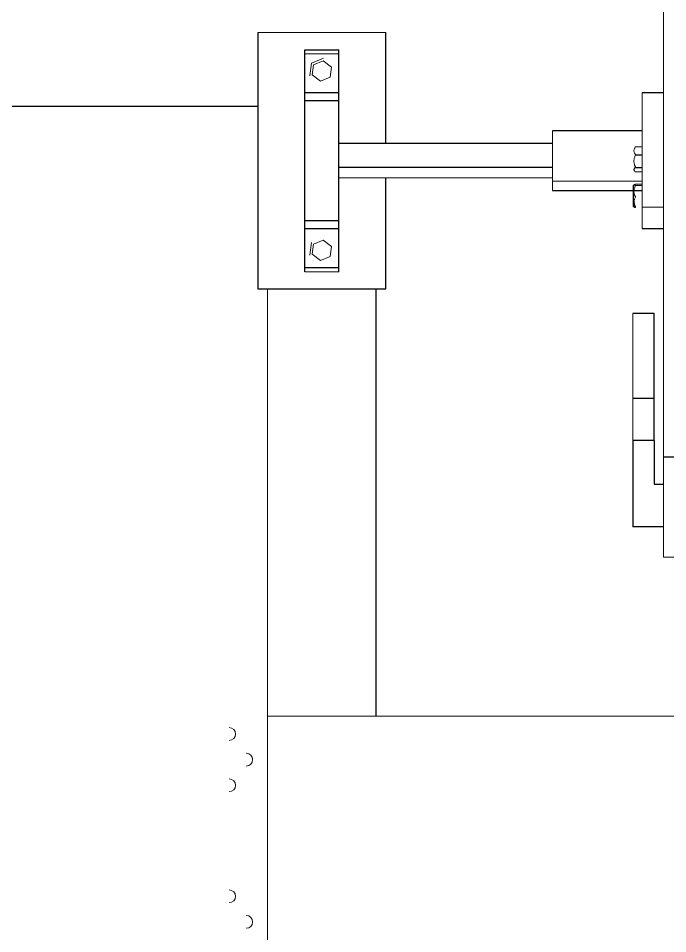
# Model space of a CAD drawing. Header units: millimetres. Extents: x -635 to 515, y -448 to 489.
# Drawn here: x -363.5 to -211.4, y 109.2 to 323.6 of the extents above; entities that cross this region are included whole.
import ezdxf

# ---------------------------------------------------------------- set-up
doc = ezdxf.new("R2010")
doc.units = ezdxf.units.MM

msp = doc.modelspace()

# ---------------------------------------------------------------- linework, layer by layer
at = {"color": 144, "linetype": 'Continuous', "lineweight": 18}
for p, q in [((-212.425, 197.379), (-212.425, 395.657)), ((-277.425, 320.283), (-307.425, 320.283)), ((-288.425, 315.283), (-296.425, 315.283)), ((-295.197, 310.134), (-294.806, 313.108)), ((-294.806, 313.108), (-292.035, 314.257)), ((-292.11, 313.685), (-294.348, 312.757)), ((-290.188, 312.211), (-292.11, 313.685)), ((-294.348, 312.757), (-294.663, 310.355)), ((-290.503, 309.809), (-290.188, 312.211)), ((-294.663, 310.355), (-292.741, 308.881)), ((-292.741, 308.881), (-290.503, 309.809)), ((-217.425, 274.408), (-217.425, 306.158)), ((-238.425, 283.283), (-238.425, 297.283)), ((-218.925, 293.561), (-217.425, 293.561)), ((-218.925, 287.634), (-217.425, 287.634)), ((-288.425, 286.283), (-238.425, 286.283)), ((-238.425, 285.464), (-217.425, 285.464)), ((-218.925, 284.765), (-217.425, 284.765)), ((-218.925, 284.448), (-217.425, 284.448)), ((-217.425, 279.356), (-212.425, 279.356)), ((-295.197, 268.134), (-294.806, 271.108)), ((-294.348, 270.757), (-294.663, 268.355)), ((-292.11, 271.685), (-294.348, 270.757)), ((-290.188, 270.211), (-292.11, 271.685)), ((-290.503, 267.809), (-290.188, 270.211)), ((-294.663, 268.355), (-292.741, 266.881)), ((-292.741, 266.881), (-290.503, 267.809)), ((-288.425, 264.283), (-296.425, 264.283)), ((-305.125, 260.283), (-305.125, -59.928)), ((-219.596, 224.723), (-219.596, 254.514)), ((-212.425, 197.379), (-187.025, 197.379)), ((-202.596, 160.182), (-305.125, 160.182))]:
    msp.add_line(p, q, dxfattribs=at)
at = {"color": 7, "linetype": 'Continuous', "lineweight": 25}
for p, q in [((-307.425, 320.283), (-307.425, 260.283)), ((-277.425, 294.283), (-277.425, 320.283)), ((-296.425, 264.283), (-296.425, 316.283)), ((-296.425, 316.283), (-288.425, 316.283)), ((-288.425, 264.283), (-288.425, 316.283)), ((-296.425, 306.283), (-288.425, 306.283)), ((-212.425, 306.158), (-217.425, 306.158)), ((-307.425, 302.983), (-442.825, 302.983)), ((-288.425, 304.283), (-296.425, 304.283)), ((-217.425, 297.283), (-238.425, 297.283)), ((-238.425, 294.283), (-288.425, 294.283)), ((-218.925, 291.675), (-217.425, 291.675)), ((-218.925, 288.711), (-217.425, 288.711)), ((-277.425, 260.283), (-277.425, 286.283)), ((-238.425, 283.283), (-219.425, 283.283)), ((-219.3, 284.648), (-219.425, 284.523)), ((-219.425, 279.523), (-219.425, 284.523)), ((-219.279, 283.283), (-217.425, 283.283)), ((-219.425, 279.523), (-219.3, 279.397)), ((-296.425, 276.283), (-288.425, 276.283)), ((-288.425, 274.283), (-296.425, 274.283)), ((-217.425, 274.408), (-212.425, 274.408)), ((-296.425, 265.283), (-288.425, 265.283)), ((-307.425, 260.283), (-277.425, 260.283)), ((-279.725, 160.182), (-279.725, 260.283)), ((-214.596, 254.514), (-219.596, 254.514)), ((-214.596, 224.723), (-214.596, 254.514)), ((-214.596, 234.594), (-219.596, 234.594)), ((-214.596, 224.723), (-219.596, 224.723)), ((-212.425, 220.932), (-187.025, 220.932)), ((-214.596, 214.514), (-212.425, 214.514)), ((-212.425, 204.514), (-219.596, 204.514))]:
    msp.add_line(p, q, dxfattribs=at)
at = {"color": 8, "linetype": 'Continuous', "lineweight": 25}
msp.add_line((-288.425, 288.793), (-238.425, 288.793), dxfattribs=at)
at = {"color": 144, "linetype": 'Continuous', "lineweight": 18}
for centre in [(-314.125, 155.983), (-310.125, 149.983), (-314.125, 143.983), (-314.125, 117.983), (-310.125, 111.983)]:
    msp.add_arc(centre, 1.5, 270, 90, dxfattribs=at)
for points, knots in [([(-218.925, 291.675), (-218.956, 291.714), (-219.016, 291.792), (-219.095, 291.909), (-219.162, 292.023), (-219.24, 292.178), (-219.308, 292.377), (-219.337, 292.621), (-219.307, 292.866), (-219.223, 293.102), (-219.095, 293.336), (-218.984, 293.484), (-218.925, 293.561)], [0, 0, 0, 0, 0.0671409, 0.1314117, 0.1929406, 0.2518739, 0.3792988, 0.5017939, 0.6239655, 0.7515216, 0.8703171, 1, 1, 1, 1]), ([(-218.925, 288.711), (-218.956, 288.774), (-219.016, 288.896), (-219.095, 289.079), (-219.162, 289.258), (-219.24, 289.502), (-219.308, 289.814), (-219.337, 290.198), (-219.307, 290.583), (-219.223, 290.955), (-219.095, 291.322), (-218.984, 291.554), (-218.925, 291.675)], [0, 0, 0, 0, 0.06714087, 0.13141166, 0.19294061, 0.25187385, 0.37929876, 0.50179387, 0.62396551, 0.75152162, 0.87031712, 1, 1, 1, 1]), ([(-218.925, 287.634), (-218.956, 287.656), (-219.016, 287.7), (-219.094, 287.767), (-219.161, 287.831), (-219.239, 287.92), (-219.308, 288.033), (-219.337, 288.173), (-219.308, 288.313), (-219.224, 288.448), (-219.096, 288.582), (-218.984, 288.667), (-218.925, 288.711)], [0, 0, 0, 0, 0.06675923, 0.13067873, 0.19188436, 0.25051944, 0.37808153, 0.50066194, 0.62254586, 0.74973839, 0.86935202, 1, 1, 1, 1]), ([(-218.925, 281.707), (-218.956, 281.763), (-219.015, 281.874), (-219.092, 282.041), (-219.16, 282.206), (-219.238, 282.432), (-219.308, 282.72), (-219.337, 283.076), (-219.309, 283.432), (-219.224, 283.779), (-219.096, 284.121), (-218.983, 284.337), (-218.925, 284.448)], [0, 0, 0, 0, 0.0657522, 0.1291286, 0.1905061, 0.2503226, 0.3766266, 0.4994051, 0.6226956, 0.7495543, 0.87079, 1, 1, 1, 1]), ([(-218.925, 279.281), (-218.955, 279.331), (-219.014, 279.428), (-219.091, 279.575), (-219.158, 279.72), (-219.236, 279.919), (-219.307, 280.175), (-219.337, 280.489), (-219.309, 280.805), (-219.225, 281.112), (-219.097, 281.415), (-218.984, 281.607), (-218.925, 281.707)], [0, 0, 0, 0, 0.0652624, 0.1281847, 0.1891344, 0.2485383, 0.3751965, 0.498273, 0.6214718, 0.7482004, 0.8700733, 1, 1, 1, 1]), ([(-219.287, 280.716), (-219.271, 280.563), (-219.228, 280.171), (-219.04, 279.815), (-218.925, 279.597)], [0, 0, 0, 0, 0.3900027, 1, 1, 1, 1]), ([(-219.287, 279.41), (-219.271, 279.393), (-219.229, 279.347), (-219.041, 279.306), (-218.925, 279.281)], [0, 0, 0, 0, 0.38715, 1, 1, 1, 1])]:
    msp.add_open_spline(points, degree=3, knots=knots, dxfattribs=at)
at = {"color": 7, "linetype": 'Continuous', "lineweight": 25}
for points, knots in [([(-218.925, 284.448), (-219.03, 284.473), (-219.239, 284.523), (-219.366, 284.589), (-219.304, 284.626), (-219.287, 284.635)], [0, 0, 0, 0, 0.4223126, 0.8461703, 1, 1, 1, 1]), ([(-219.216, 284.687), (-219.198, 284.694), (-219.162, 284.707), (-219.093, 284.726), (-219.015, 284.745), (-218.956, 284.758), (-218.925, 284.765)], [0, 0, 0, 0, 0.23888501, 0.48403513, 0.73723026, 1, 1, 1, 1]), ([(-219.596, 224.723), (-219.596, 223.723), (-219.596, 222.73), (-219.596, 220.745), (-219.596, 219.754), (-219.596, 217.791), (-219.596, 216.82), (-219.596, 214.931), (-219.596, 214.013), (-219.596, 212.263), (-219.596, 211.431), (-219.596, 209.867), (-219.596, 209.135), (-219.596, 207.755), (-219.596, 207.107), (-219.596, 205.829), (-219.596, 205.199), (-219.596, 204.514)], [0, 0, 0, 0, 0.125, 0.125, 0.25, 0.25, 0.375, 0.375, 0.5, 0.5, 0.625, 0.625, 0.75, 0.75, 0.875, 0.875, 1, 1, 1, 1]), ([(-214.596, 224.723), (-214.596, 223.851), (-214.596, 222.985), (-214.596, 221.253), (-214.596, 220.388), (-214.596, 218.669), (-214.596, 217.814), (-214.596, 216.136), (-214.596, 215.312), (-214.596, 214.514)], [0, 0, 0, 0, 0.25, 0.25, 0.5, 0.5, 0.75, 0.75, 1, 1, 1, 1])]:
    msp.add_open_spline(points, degree=3, knots=knots, dxfattribs=at)

doc.saveas('drawing.dxf')
